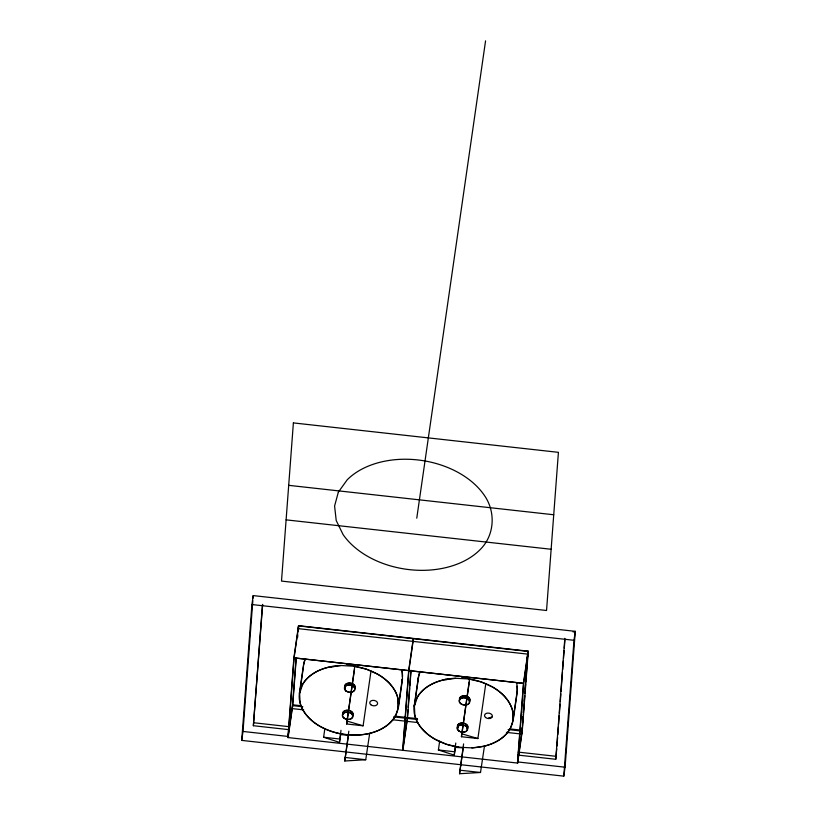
<?xml version="1.0" encoding="UTF-8"?>
<svg xmlns="http://www.w3.org/2000/svg" width="817" height="817" viewBox="0 0 817 817"><rect width="100%" height="100%" fill="white"/><g stroke="black" fill="none" stroke-linecap="round" stroke-linejoin="round"><path stroke-width="1.23" d="M241.72 740.396L251.922 604.539L253.209 595.593L575.28 631.337L565.078 767.204L563.791 776.15L241.72 740.396L243.006 731.45L252.831 600.669M253.025 598.126L253.209 595.593M288.789 729.642L253.362 725.71L262.441 604.784M253.362 725.71L262.676 604.376M287.901 737.547L293.885 657.838L298.491 625.893L528.242 651.425L522.257 731.133L517.651 763.078L287.901 737.547L292.506 705.602L302.841 706.776M527.384 660.289L528.068 651.149L298.705 625.699L294.079 657.899L288.095 737.598L292.7 705.653L296.305 657.573M296.091 657.838L292.272 708.605L303.679 709.871M297.633 637.352L297.817 634.799M298.093 631.184L298.491 625.893M298.307 631.01L298.613 626.966M324.87 728.509L323.614 737.23L339.484 742.387L340.985 730.296M340.669 734.646L348.522 735.147M370.969 671.227L363.105 725.802L346.643 723.974L354.731 666.447M402.025 670.052L402.495 679.131L398.43 707.318L395.53 715.927A49.898 34.477 8.2 0 1 369.662 733.421L365.74 759.739L344.764 760.995L348.818 731.164M354.833 665.058L346.98 664.558M407.285 718.337L407.918 709.891M408.112 707.348L409.542 688.261M409.736 685.718L410.88 670.451M411.094 670.318L407.479 718.398L402.873 750.343L408.857 670.634L413.463 638.69M439.648 741.254L438.392 749.975L454.262 755.133L455.774 743.041M455.447 747.392L463.3 747.882M485.747 683.972L477.884 738.548L461.431 736.72L469.509 679.182M516.804 682.798L517.273 691.876L513.209 720.063L510.308 728.662A49.898 34.477 8.2 0 1 484.44 746.156L480.519 772.484L459.542 773.73L463.596 743.909M469.622 677.793L461.768 677.303M528.068 651.149L523.442 683.329L517.457 763.027L522.063 731.082L523.105 717.152M517.651 763.078L523.646 683.38L528.242 651.425M521.634 734.064L522.114 727.722M522.492 722.647L522.972 716.295M523.258 712.485L523.728 706.143M524.116 701.068L524.494 695.992M524.974 689.64L525.351 684.564M525.729 679.489L526.209 673.147M526.587 668.071L526.975 662.995M527.353 657.92L527.639 654.111L298.276 628.651M523.268 714.998L524.728 695.573M524.892 693.367L525.586 684.156M525.76 681.919L527.21 662.577M517.794 755.061L555.754 759.279L564.833 638.353M555.754 759.279L556.755 748.689M556.949 746.146L557.613 737.23M557.807 734.687L558.379 727.048M558.573 724.505L559.236 715.59M559.431 713.047L560.094 704.131M560.288 701.589L560.86 693.95M561.054 691.407L562.484 672.309M562.678 669.766L563.352 660.851M563.536 658.308L564.118 650.669M564.302 648.126L564.976 639.221M563.791 776.15L573.994 640.293L575.28 631.337L573.074 631.96M299.41 693.347L303.475 665.161A49.898 34.477 8.2 0 1 305.344 658.625M369.529 733.472C352.893 737.036 335.236 734.524 320.254 726.456A49.898 34.477 8.2 0 1 300.084 702.477L299.614 693.398L303.495 666.437M339.484 742.387L340.74 733.666M346.643 723.974L354.507 669.409M344.764 760.995L348.553 734.718M416.772 518.172L485.564 40.85M398.43 707.318L397.961 698.239A49.898 34.477 8.2 0 0 377.791 674.26L366.343 669.174L353.71 666.202L340.566 665.518A49.898 34.477 8.2 0 0 299.226 697.861A49.898 34.477 8.2 0 0 344.131 734.463L357.08 735.096A49.898 34.477 8.2 0 0 398.236 707.267L402.291 679.08A49.898 34.477 8.2 0 1 401.882 681.286M413.269 638.639L408.663 670.583L402.679 750.292L407.101 719.573M414.199 706.092L418.253 677.896M459.113 747.249L446.48 744.287L435.032 739.201A49.898 34.477 8.2 0 1 414.862 715.212L414.393 706.143L418.457 677.957M454.262 755.133L455.518 746.411M461.431 736.72L469.295 682.144M459.542 773.73L463.331 747.463M471.858 747.841A49.898 34.477 8.2 0 0 513.015 720.012L517.079 691.815A49.898 34.477 8.2 0 0 517.181 686.157M299.614 693.398L302.504 684.799A49.898 34.477 8.2 0 1 328.383 667.305L340.76 665.569M402.087 680.347L402.495 679.131M414.393 706.143L417.293 697.534A49.898 34.477 8.2 0 1 443.161 680.04L455.539 678.314M516.865 693.092L517.273 691.876M484.307 746.207L472.063 747.892L458.909 747.198A49.898 34.477 8.2 0 1 414.005 710.606A49.898 34.477 8.2 0 1 455.345 678.253L468.488 678.947L481.121 681.909L492.569 687.005A49.898 34.477 8.2 0 1 512.739 710.984L513.209 720.063M334.184 666.488L330.068 666.692L331.559 666.856M448.962 679.233L444.846 679.427L446.337 679.601M288.697 485.339L553.732 514.761M286.103 519.857L551.138 549.269M251.922 604.539L573.994 640.293M293.885 657.838L523.442 683.329M294.079 657.899L523.646 683.38M292.568 704.785L301.391 705.765M394.734 716.131L406.08 717.387M407.346 717.53L417.436 718.643M509.512 728.866L519.602 729.989M393.61 716.856L417.569 719.511M508.123 729.561L519.735 730.858M392.385 719.716L417.722 722.534M506.428 732.379L520.368 733.921M253.781 722.759L289.208 726.691M518.223 752.11L556.183 756.328M323.614 737.23L339.729 739.017M438.392 749.975L454.518 751.763M243.006 731.45L288.656 736.515M518.162 761.995L565.078 767.204M345.029 757.441L365.74 759.739M459.808 770.176L480.519 772.484M461.646 733.758L477.884 738.548M346.868 721.023L363.105 725.802M513.015 720.012L512.545 710.933A49.898 34.477 8.2 0 0 468.294 678.896M398.236 707.267L397.767 698.188A49.898 34.477 8.2 0 0 353.516 666.151M491.977 716.999A49.898 34.477 8.2 0 1 488.505 717.969M418.233 681.327A49.898 34.477 8.2 0 1 419.877 672.473M458.123 727.998A5.249 3.625 8.2 0 1 463.055 723.065A5.249 3.625 8.2 0 1 467.161 728.999M459.716 699.893A5.249 3.625 8.2 0 1 465.772 696.002A5.249 3.625 8.2 0 1 469.203 701.823M418.038 681.276A49.898 34.477 8.2 0 1 420.122 671.36M467.549 728.131A5.249 3.625 8.2 0 1 466.967 728.948M457.928 727.947A5.249 3.625 8.2 0 1 461.493 722.984A5.249 3.625 8.2 0 1 467.804 727.212M459.511 699.842A5.249 3.625 8.2 0 1 464.893 695.839A5.249 3.625 8.2 0 1 469.591 700.955M342.895 714.324A5.249 3.625 8.2 0 1 348.951 710.433A5.249 3.625 8.2 0 1 352.382 716.264M303.669 665.212A49.898 34.477 8.2 0 1 305.538 658.676M345.387 688.088A5.249 3.625 8.2 0 1 349.625 683.104A5.249 3.625 8.2 0 1 355.007 688.271M401.821 670.001A49.898 34.477 8.2 0 1 402.495 676.844M342.691 714.272A5.249 3.625 8.2 0 1 348.073 710.269A5.249 3.625 8.2 0 1 352.77 715.386M345.193 688.026A5.249 3.625 8.2 0 1 348.757 683.073A5.249 3.625 8.2 0 1 355.058 687.301M293.385 422.91L281.508 581.081L546.542 610.493L558.419 452.332L293.385 422.91M338.35 492.12L334.592 506.019L336.216 520.521L343.109 534.624A79.535 54.953 8.2 0 0 479.947 549.81C494.806 535.309 496.011 511.626 484.072 494.959A79.535 54.953 8.2 0 0 347.235 479.763L338.35 492.12M458.623 730.715A5.249 3.625 8.2 0 0 467.477 730.061A5.249 3.625 8.2 0 0 461.421 724.914A5.249 3.625 8.2 0 0 458.623 730.715M460.665 703.549A5.249 3.625 8.2 0 0 469.52 702.886A5.249 3.625 8.2 0 0 463.464 697.749A5.249 3.625 8.2 0 0 460.665 703.549M485.574 717.469A3.942 2.717 8.2 0 0 492.202 716.948A3.942 2.717 8.2 0 0 487.626 713.098A3.942 2.717 8.2 0 0 485.574 717.469M458.429 730.664A5.249 3.625 8.2 0 0 467.283 730.01A5.249 3.625 8.2 0 0 461.227 724.863A5.249 3.625 8.2 0 0 458.429 730.664M460.471 703.498A5.249 3.625 8.2 0 0 469.326 702.834A5.249 3.625 8.2 0 0 463.27 697.687A5.249 3.625 8.2 0 0 460.471 703.498M343.845 717.98A5.249 3.625 8.2 0 0 352.699 717.326A5.249 3.625 8.2 0 0 346.643 712.179A5.249 3.625 8.2 0 0 343.845 717.98M345.887 690.804A5.249 3.625 8.2 0 0 354.741 690.151A5.249 3.625 8.2 0 0 348.685 685.003A5.249 3.625 8.2 0 0 345.887 690.804M370.795 704.724A3.942 2.717 8.2 0 0 377.423 704.203A3.942 2.717 8.2 0 0 372.848 700.363A3.942 2.717 8.2 0 0 370.795 704.724M343.651 717.929A5.249 3.625 8.2 0 0 352.505 717.275A5.249 3.625 8.2 0 0 346.449 712.128A5.249 3.625 8.2 0 0 343.651 717.929M345.693 690.753A5.249 3.625 8.2 0 0 354.547 690.099A5.249 3.625 8.2 0 0 348.481 684.952A5.249 3.625 8.2 0 0 345.693 690.753"/></g></svg>
